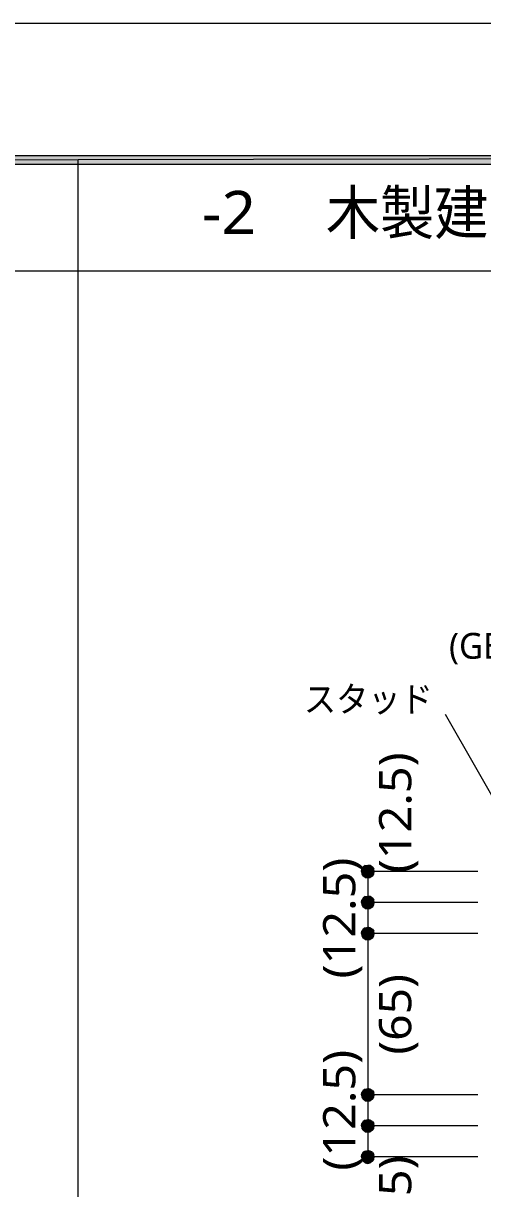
# Model space of a CAD drawing. Header units: millimetres. Extents: x 0 to 420, y 0 to 297.
# Drawn here: x 205.8 to 242.8, y 203 to 297 of the extents above; entities that cross this region are included whole.
import ezdxf
from ezdxf.enums import TextEntityAlignment as Align

# ---------------------------------------------------------------- set-up
doc = ezdxf.new("R2010")
doc.units = ezdxf.units.MM
doc.styles.add('kst32b', font='NotoSansJP-Variable.ttf')

msp = doc.modelspace()

# ---------------------------------------------------------------- hatches: boundary and pattern name
h = msp.add_hatch(color=7)
h.paths.add_polyline_path([(394.166, 285.623), (394.166, 286.321), (26.183, 285.623), (394.166, 285.623)])
h.paths.add_polyline_path([(394.166, 286.321), (26.183, 285.623), (26.183, 286.321), (394.166, 286.321)])
h = msp.add_hatch(color=7)
h.paths.add_polyline_path([(233.172, 228.939), (233.066, 228.79), (233.553, 228.579), (233.172, 228.939)])
h.paths.add_polyline_path([(233.066, 228.79), (233.553, 228.579), (233.024, 228.579), (233.066, 228.79)])
h.paths.add_polyline_path([(233.553, 228.579), (233.024, 228.579), (233.066, 228.388), (233.553, 228.579)])
h = msp.add_hatch(color=7)
h.paths.add_polyline_path([(233.066, 228.388), (233.172, 228.219), (233.553, 228.579), (233.066, 228.388)])
h.paths.add_polyline_path([(233.172, 228.219), (233.553, 228.579), (233.341, 228.113), (233.172, 228.219)])
h.paths.add_polyline_path([(233.553, 228.579), (233.341, 228.113), (233.553, 228.071), (233.553, 228.579)])
h = msp.add_hatch(color=7)
h.paths.add_polyline_path([(233.744, 229.066), (233.553, 229.087), (233.553, 228.579), (233.744, 229.066)])
h.paths.add_polyline_path([(233.553, 229.087), (233.553, 228.579), (233.341, 229.066), (233.553, 229.087)])
h.paths.add_polyline_path([(233.553, 228.579), (233.341, 229.066), (233.172, 228.939), (233.553, 228.579)])
h = msp.add_hatch(color=7)
h.paths.add_polyline_path([(234.061, 228.579), (234.019, 228.79), (233.553, 228.579), (234.061, 228.579)])
h.paths.add_polyline_path([(234.019, 228.79), (233.553, 228.579), (233.913, 228.939), (234.019, 228.79)])
h.paths.add_polyline_path([(233.553, 228.579), (233.913, 228.939), (233.744, 229.066), (233.553, 228.579)])
h = msp.add_hatch(color=7)
h.paths.add_polyline_path([(233.553, 228.071), (233.744, 228.113), (233.553, 228.579), (233.553, 228.071)])
h.paths.add_polyline_path([(233.744, 228.113), (233.553, 228.579), (233.913, 228.219), (233.744, 228.113)])
h.paths.add_polyline_path([(233.553, 228.579), (233.913, 228.219), (234.019, 228.388), (233.553, 228.579)])
for points in [[(234.019, 228.388), (234.061, 228.579), (233.553, 228.579), (234.019, 228.388)], [(234.019, 225.891), (234.061, 226.081), (233.553, 226.081), (234.019, 225.891)], [(234.019, 223.393), (234.061, 223.583), (233.553, 223.583), (234.019, 223.393)], [(234.019, 210.397), (234.061, 210.587), (233.553, 210.587), (234.019, 210.397)], [(234.019, 207.878), (234.061, 208.089), (233.553, 208.089), (234.019, 207.878)], [(234.019, 205.38), (234.061, 205.592), (233.553, 205.592), (234.019, 205.38)]]:
    msp.add_hatch(color=7).paths.add_polyline_path(points)
h = msp.add_hatch(color=7)
h.paths.add_polyline_path([(233.172, 226.441), (233.066, 226.272), (233.553, 226.081), (233.172, 226.441)])
h.paths.add_polyline_path([(233.066, 226.272), (233.553, 226.081), (233.024, 226.081), (233.066, 226.272)])
h.paths.add_polyline_path([(233.553, 226.081), (233.024, 226.081), (233.066, 225.891), (233.553, 226.081)])
h = msp.add_hatch(color=7)
h.paths.add_polyline_path([(233.744, 226.568), (233.553, 226.589), (233.553, 226.081), (233.744, 226.568)])
h.paths.add_polyline_path([(233.553, 226.589), (233.553, 226.081), (233.341, 226.568), (233.553, 226.589)])
h.paths.add_polyline_path([(233.553, 226.081), (233.341, 226.568), (233.172, 226.441), (233.553, 226.081)])
h = msp.add_hatch(color=7)
h.paths.add_polyline_path([(234.061, 226.081), (234.019, 226.272), (233.553, 226.081), (234.061, 226.081)])
h.paths.add_polyline_path([(234.019, 226.272), (233.553, 226.081), (233.913, 226.441), (234.019, 226.272)])
h.paths.add_polyline_path([(233.553, 226.081), (233.913, 226.441), (233.744, 226.568), (233.553, 226.081)])
h = msp.add_hatch(color=7)
h.paths.add_polyline_path([(233.066, 225.891), (233.172, 225.721), (233.553, 226.081), (233.066, 225.891)])
h.paths.add_polyline_path([(233.172, 225.721), (233.553, 226.081), (233.341, 225.615), (233.172, 225.721)])
h.paths.add_polyline_path([(233.553, 226.081), (233.341, 225.615), (233.553, 225.573), (233.553, 226.081)])
h = msp.add_hatch(color=7)
h.paths.add_polyline_path([(233.553, 225.573), (233.744, 225.615), (233.553, 226.081), (233.553, 225.573)])
h.paths.add_polyline_path([(233.744, 225.615), (233.553, 226.081), (233.913, 225.721), (233.744, 225.615)])
h.paths.add_polyline_path([(233.553, 226.081), (233.913, 225.721), (234.019, 225.891), (233.553, 226.081)])
h = msp.add_hatch(color=7)
h.paths.add_polyline_path([(233.172, 223.943), (233.066, 223.774), (233.553, 223.583), (233.172, 223.943)])
h.paths.add_polyline_path([(233.066, 223.774), (233.553, 223.583), (233.024, 223.583), (233.066, 223.774)])
h.paths.add_polyline_path([(233.553, 223.583), (233.024, 223.583), (233.066, 223.393), (233.553, 223.583)])
h = msp.add_hatch(color=7)
h.paths.add_polyline_path([(233.744, 224.049), (233.553, 224.091), (233.553, 223.583), (233.744, 224.049)])
h.paths.add_polyline_path([(233.553, 224.091), (233.553, 223.583), (233.341, 224.049), (233.553, 224.091)])
h.paths.add_polyline_path([(233.553, 223.583), (233.341, 224.049), (233.172, 223.943), (233.553, 223.583)])
h = msp.add_hatch(color=7)
h.paths.add_polyline_path([(234.061, 223.583), (234.019, 223.774), (233.553, 223.583), (234.061, 223.583)])
h.paths.add_polyline_path([(234.019, 223.774), (233.553, 223.583), (233.913, 223.943), (234.019, 223.774)])
h.paths.add_polyline_path([(233.553, 223.583), (233.913, 223.943), (233.744, 224.049), (233.553, 223.583)])
h = msp.add_hatch(color=7)
h.paths.add_polyline_path([(233.066, 223.393), (233.172, 223.224), (233.553, 223.583), (233.066, 223.393)])
h.paths.add_polyline_path([(233.172, 223.224), (233.553, 223.583), (233.341, 223.118), (233.172, 223.224)])
h.paths.add_polyline_path([(233.553, 223.583), (233.341, 223.118), (233.553, 223.075), (233.553, 223.583)])
h = msp.add_hatch(color=7)
h.paths.add_polyline_path([(233.553, 223.075), (233.744, 223.118), (233.553, 223.583), (233.553, 223.075)])
h.paths.add_polyline_path([(233.744, 223.118), (233.553, 223.583), (233.913, 223.224), (233.744, 223.118)])
h.paths.add_polyline_path([(233.553, 223.583), (233.913, 223.224), (234.019, 223.393), (233.553, 223.583)])
h = msp.add_hatch(color=7)
h.paths.add_polyline_path([(233.172, 210.947), (233.066, 210.778), (233.553, 210.587), (233.172, 210.947)])
h.paths.add_polyline_path([(233.066, 210.778), (233.553, 210.587), (233.024, 210.587), (233.066, 210.778)])
h.paths.add_polyline_path([(233.553, 210.587), (233.024, 210.587), (233.066, 210.397), (233.553, 210.587)])
h = msp.add_hatch(color=7)
h.paths.add_polyline_path([(233.066, 210.397), (233.172, 210.227), (233.553, 210.587), (233.066, 210.397)])
h.paths.add_polyline_path([(233.172, 210.227), (233.553, 210.587), (233.341, 210.1), (233.172, 210.227)])
h.paths.add_polyline_path([(233.553, 210.587), (233.341, 210.1), (233.553, 210.079), (233.553, 210.587)])
h = msp.add_hatch(color=7)
h.paths.add_polyline_path([(233.744, 211.053), (233.553, 211.095), (233.553, 210.587), (233.744, 211.053)])
h.paths.add_polyline_path([(233.553, 211.095), (233.553, 210.587), (233.341, 211.053), (233.553, 211.095)])
h.paths.add_polyline_path([(233.553, 210.587), (233.341, 211.053), (233.172, 210.947), (233.553, 210.587)])
h = msp.add_hatch(color=7)
h.paths.add_polyline_path([(234.061, 210.587), (234.019, 210.778), (233.553, 210.587), (234.061, 210.587)])
h.paths.add_polyline_path([(234.019, 210.778), (233.553, 210.587), (233.913, 210.947), (234.019, 210.778)])
h.paths.add_polyline_path([(233.553, 210.587), (233.913, 210.947), (233.744, 211.053), (233.553, 210.587)])
h = msp.add_hatch(color=7)
h.paths.add_polyline_path([(233.553, 210.079), (233.744, 210.1), (233.553, 210.587), (233.553, 210.079)])
h.paths.add_polyline_path([(233.744, 210.1), (233.553, 210.587), (233.913, 210.227), (233.744, 210.1)])
h.paths.add_polyline_path([(233.553, 210.587), (233.913, 210.227), (234.019, 210.397), (233.553, 210.587)])
h = msp.add_hatch(color=7)
h.paths.add_polyline_path([(233.744, 208.555), (233.553, 208.597), (233.553, 208.089), (233.744, 208.555)])
h.paths.add_polyline_path([(233.553, 208.597), (233.553, 208.089), (233.341, 208.555), (233.553, 208.597)])
h.paths.add_polyline_path([(233.553, 208.089), (233.341, 208.555), (233.172, 208.449), (233.553, 208.089)])
h = msp.add_hatch(color=7)
h.paths.add_polyline_path([(233.172, 208.449), (233.066, 208.28), (233.553, 208.089), (233.172, 208.449)])
h.paths.add_polyline_path([(233.066, 208.28), (233.553, 208.089), (233.024, 208.089), (233.066, 208.28)])
h.paths.add_polyline_path([(233.553, 208.089), (233.024, 208.089), (233.066, 207.878), (233.553, 208.089)])
h = msp.add_hatch(color=7)
h.paths.add_polyline_path([(233.066, 207.878), (233.172, 207.73), (233.553, 208.089), (233.066, 207.878)])
h.paths.add_polyline_path([(233.172, 207.73), (233.553, 208.089), (233.341, 207.603), (233.172, 207.73)])
h.paths.add_polyline_path([(233.553, 208.089), (233.341, 207.603), (233.553, 207.581), (233.553, 208.089)])
h = msp.add_hatch(color=7)
h.paths.add_polyline_path([(234.061, 208.089), (234.019, 208.28), (233.553, 208.089), (234.061, 208.089)])
h.paths.add_polyline_path([(234.019, 208.28), (233.553, 208.089), (233.913, 208.449), (234.019, 208.28)])
h.paths.add_polyline_path([(233.553, 208.089), (233.913, 208.449), (233.744, 208.555), (233.553, 208.089)])
h = msp.add_hatch(color=7)
h.paths.add_polyline_path([(233.553, 207.581), (233.744, 207.603), (233.553, 208.089), (233.553, 207.581)])
h.paths.add_polyline_path([(233.744, 207.603), (233.553, 208.089), (233.913, 207.73), (233.744, 207.603)])
h.paths.add_polyline_path([(233.553, 208.089), (233.913, 207.73), (234.019, 207.878), (233.553, 208.089)])
h = msp.add_hatch(color=7)
h.paths.add_polyline_path([(233.172, 205.952), (233.066, 205.782), (233.553, 205.592), (233.172, 205.952)])
h.paths.add_polyline_path([(233.066, 205.782), (233.553, 205.592), (233.024, 205.592), (233.066, 205.782)])
h.paths.add_polyline_path([(233.553, 205.592), (233.024, 205.592), (233.066, 205.38), (233.553, 205.592)])
h = msp.add_hatch(color=7)
h.paths.add_polyline_path([(233.744, 206.057), (233.553, 206.1), (233.553, 205.592), (233.744, 206.057)])
h.paths.add_polyline_path([(233.553, 206.1), (233.553, 205.592), (233.341, 206.057), (233.553, 206.1)])
h.paths.add_polyline_path([(233.553, 205.592), (233.341, 206.057), (233.172, 205.952), (233.553, 205.592)])
h = msp.add_hatch(color=7)
h.paths.add_polyline_path([(234.061, 205.592), (234.019, 205.782), (233.553, 205.592), (234.061, 205.592)])
h.paths.add_polyline_path([(234.019, 205.782), (233.553, 205.592), (233.913, 205.952), (234.019, 205.782)])
h.paths.add_polyline_path([(233.553, 205.592), (233.913, 205.952), (233.744, 206.057), (233.553, 205.592)])
h = msp.add_hatch(color=7)
h.paths.add_polyline_path([(233.066, 205.38), (233.172, 205.232), (233.553, 205.592), (233.066, 205.38)])
h.paths.add_polyline_path([(233.172, 205.232), (233.553, 205.592), (233.341, 205.105), (233.172, 205.232)])
h.paths.add_polyline_path([(233.553, 205.592), (233.341, 205.105), (233.553, 205.063), (233.553, 205.592)])
h = msp.add_hatch(color=7)
h.paths.add_polyline_path([(233.553, 205.063), (233.744, 205.105), (233.553, 205.592), (233.553, 205.063)])
h.paths.add_polyline_path([(233.744, 205.105), (233.553, 205.592), (233.913, 205.232), (233.744, 205.105)])
h.paths.add_polyline_path([(233.553, 205.592), (233.913, 205.232), (234.019, 205.38), (233.553, 205.592)])

# ---------------------------------------------------------------- linework, layer by layer
at = {"lineweight": 13}
msp.add_lwpolyline([(0.191, 0), (0.191, 296.968), (420.158, 296.968), (420.158, 0)], close=True, dxfattribs=at)
at = {"lineweight": 0}
for points in [[(394.166, 285.623), (394.166, 286.321), (26.183, 285.623)], [(394.166, 286.321), (26.183, 285.623), (26.183, 286.321)], [(233.066, 228.79), (233.553, 228.579), (233.024, 228.579)], [(233.553, 228.579), (233.024, 228.579), (233.066, 228.388)], [(233.172, 228.939), (233.066, 228.79), (233.553, 228.579)], [(233.066, 228.388), (233.172, 228.219), (233.553, 228.579)], [(233.553, 228.579), (233.341, 229.066), (233.172, 228.939)], [(233.172, 228.219), (233.553, 228.579), (233.341, 228.113)], [(233.553, 229.087), (233.553, 228.579), (233.341, 229.066)], [(233.553, 228.579), (233.341, 228.113), (233.553, 228.071)], [(233.744, 229.066), (233.553, 229.087), (233.553, 228.579)], [(233.553, 228.579), (233.913, 228.939), (233.744, 229.066)], [(234.019, 228.79), (233.553, 228.579), (233.913, 228.939)], [(234.061, 228.579), (234.019, 228.79), (233.553, 228.579)], [(233.553, 228.071), (233.744, 228.113), (233.553, 228.579)], [(233.744, 228.113), (233.553, 228.579), (233.913, 228.219)], [(233.553, 228.579), (233.913, 228.219), (234.019, 228.388)], [(234.019, 228.388), (234.061, 228.579), (233.553, 228.579)], [(233.172, 226.441), (233.066, 226.272), (233.553, 226.081)], [(233.553, 226.081), (233.341, 226.568), (233.172, 226.441)], [(233.553, 226.589), (233.553, 226.081), (233.341, 226.568)], [(233.744, 226.568), (233.553, 226.589), (233.553, 226.081)], [(233.553, 226.081), (233.913, 226.441), (233.744, 226.568)], [(234.019, 226.272), (233.553, 226.081), (233.913, 226.441)], [(233.066, 226.272), (233.553, 226.081), (233.024, 226.081)], [(233.553, 226.081), (233.024, 226.081), (233.066, 225.891)], [(233.066, 225.891), (233.172, 225.721), (233.553, 226.081)], [(233.172, 225.721), (233.553, 226.081), (233.341, 225.615)], [(233.553, 226.081), (233.341, 225.615), (233.553, 225.573)], [(234.061, 226.081), (234.019, 226.272), (233.553, 226.081)], [(233.553, 225.573), (233.744, 225.615), (233.553, 226.081)], [(233.744, 225.615), (233.553, 226.081), (233.913, 225.721)], [(233.553, 226.081), (233.913, 225.721), (234.019, 225.891)], [(234.019, 225.891), (234.061, 226.081), (233.553, 226.081)], [(233.066, 223.774), (233.553, 223.583), (233.024, 223.583)], [(233.172, 223.943), (233.066, 223.774), (233.553, 223.583)], [(233.553, 223.583), (233.341, 224.049), (233.172, 223.943)], [(233.553, 224.091), (233.553, 223.583), (233.341, 224.049)], [(233.744, 224.049), (233.553, 224.091), (233.553, 223.583)], [(233.553, 223.583), (233.913, 223.943), (233.744, 224.049)], [(234.019, 223.774), (233.553, 223.583), (233.913, 223.943)], [(234.061, 223.583), (234.019, 223.774), (233.553, 223.583)], [(233.553, 223.583), (233.024, 223.583), (233.066, 223.393)], [(233.066, 223.393), (233.172, 223.224), (233.553, 223.583)], [(233.172, 223.224), (233.553, 223.583), (233.341, 223.118)], [(233.553, 223.583), (233.341, 223.118), (233.553, 223.075)], [(233.553, 223.075), (233.744, 223.118), (233.553, 223.583)], [(233.744, 223.118), (233.553, 223.583), (233.913, 223.224)], [(233.553, 223.583), (233.913, 223.224), (234.019, 223.393)], [(234.019, 223.393), (234.061, 223.583), (233.553, 223.583)], [(233.066, 210.778), (233.553, 210.587), (233.024, 210.587)], [(233.553, 210.587), (233.024, 210.587), (233.066, 210.397)], [(233.172, 210.947), (233.066, 210.778), (233.553, 210.587)], [(233.066, 210.397), (233.172, 210.227), (233.553, 210.587)], [(233.553, 210.587), (233.341, 211.053), (233.172, 210.947)], [(233.172, 210.227), (233.553, 210.587), (233.341, 210.1)], [(233.553, 211.095), (233.553, 210.587), (233.341, 211.053)], [(233.553, 210.587), (233.341, 210.1), (233.553, 210.079)], [(233.744, 211.053), (233.553, 211.095), (233.553, 210.587)], [(233.553, 210.587), (233.913, 210.947), (233.744, 211.053)], [(234.019, 210.778), (233.553, 210.587), (233.913, 210.947)], [(234.061, 210.587), (234.019, 210.778), (233.553, 210.587)], [(233.553, 210.079), (233.744, 210.1), (233.553, 210.587)], [(233.744, 210.1), (233.553, 210.587), (233.913, 210.227)], [(233.553, 210.587), (233.913, 210.227), (234.019, 210.397)], [(234.019, 210.397), (234.061, 210.587), (233.553, 210.587)], [(233.553, 208.597), (233.553, 208.089), (233.341, 208.555)], [(233.744, 208.555), (233.553, 208.597), (233.553, 208.089)], [(233.066, 208.28), (233.553, 208.089), (233.024, 208.089)], [(233.553, 208.089), (233.024, 208.089), (233.066, 207.878)], [(233.172, 208.449), (233.066, 208.28), (233.553, 208.089)], [(233.066, 207.878), (233.172, 207.73), (233.553, 208.089)], [(233.553, 208.089), (233.341, 208.555), (233.172, 208.449)], [(233.172, 207.73), (233.553, 208.089), (233.341, 207.603)], [(233.553, 208.089), (233.341, 207.603), (233.553, 207.581)], [(233.553, 208.089), (233.913, 208.449), (233.744, 208.555)], [(234.019, 208.28), (233.553, 208.089), (233.913, 208.449)], [(234.061, 208.089), (234.019, 208.28), (233.553, 208.089)], [(233.553, 207.581), (233.744, 207.603), (233.553, 208.089)], [(233.744, 207.603), (233.553, 208.089), (233.913, 207.73)], [(233.553, 208.089), (233.913, 207.73), (234.019, 207.878)], [(234.019, 207.878), (234.061, 208.089), (233.553, 208.089)], [(233.066, 205.782), (233.553, 205.592), (233.024, 205.592)], [(233.172, 205.952), (233.066, 205.782), (233.553, 205.592)], [(233.553, 205.592), (233.341, 206.057), (233.172, 205.952)], [(233.553, 206.1), (233.553, 205.592), (233.341, 206.057)], [(233.744, 206.057), (233.553, 206.1), (233.553, 205.592)], [(233.553, 205.592), (233.913, 205.952), (233.744, 206.057)], [(234.019, 205.782), (233.553, 205.592), (233.913, 205.952)], [(234.061, 205.592), (234.019, 205.782), (233.553, 205.592)], [(233.553, 205.592), (233.024, 205.592), (233.066, 205.38)], [(233.066, 205.38), (233.172, 205.232), (233.553, 205.592)], [(233.172, 205.232), (233.553, 205.592), (233.341, 205.105)], [(233.553, 205.592), (233.341, 205.105), (233.553, 205.063)], [(233.553, 205.063), (233.744, 205.105), (233.553, 205.592)], [(233.744, 205.105), (233.553, 205.592), (233.913, 205.232)], [(233.553, 205.592), (233.913, 205.232), (234.019, 205.38)], [(234.019, 205.38), (234.061, 205.592), (233.553, 205.592)]]:
    msp.add_lwpolyline(points, close=True, dxfattribs=at)
at = {"lineweight": 13}
for points in [[(210.185, 45.995), (210.185, 285.983)], [(394.166, 276.987), (26.183, 276.987)], [(249.915, 223.583), (239.797, 241.258)], [(242.401, 228.579), (233.553, 228.579)], [(233.553, 228.579), (233.553, 226.081), (233.553, 223.583), (233.553, 210.587), (233.553, 208.089), (233.553, 205.592)], [(242.401, 226.081), (233.553, 226.081)], [(242.401, 223.583), (233.553, 223.583)], [(242.401, 210.587), (233.553, 210.587)], [(242.401, 208.089), (233.553, 208.089)], [(242.401, 205.592), (233.553, 205.592)]]:
    msp.add_lwpolyline(points, dxfattribs=at)

# ---------------------------------------------------------------- texts
at = {"style": 'kst32b'}
for s, height, p, p2 in [('木製建具枠', 3.4908, (230.166, 279.971), (251.984, 279.971)), ('-2', 3.4908, (220.176, 279.971), (224.539, 279.971)), ('(GB-R)', 2.0791, (240.094, 245.745), (247.89, 245.745)), ('スタッド', 2.0791, (228.388, 241.448), (238.784, 241.448)), ('(12.5)', 2.5989, (237.046, 228.452), (237.046, 238.198)), ('(12.5)', 2.5989, (232.537, 219.964), (232.537, 229.71)), ('(65)', 2.5989, (237.046, 213.826), (237.046, 220.323)), ('(12.5)', 2.5989, (232.537, 204.47), (232.537, 214.216)), ('(12.5)', 2.5989, (237.046, 195.961), (237.046, 205.707))]:
    msp.add_text(s, height=height, dxfattribs=at).set_placement(p, p2, align=Align.FIT)

doc.saveas('drawing.dxf')
